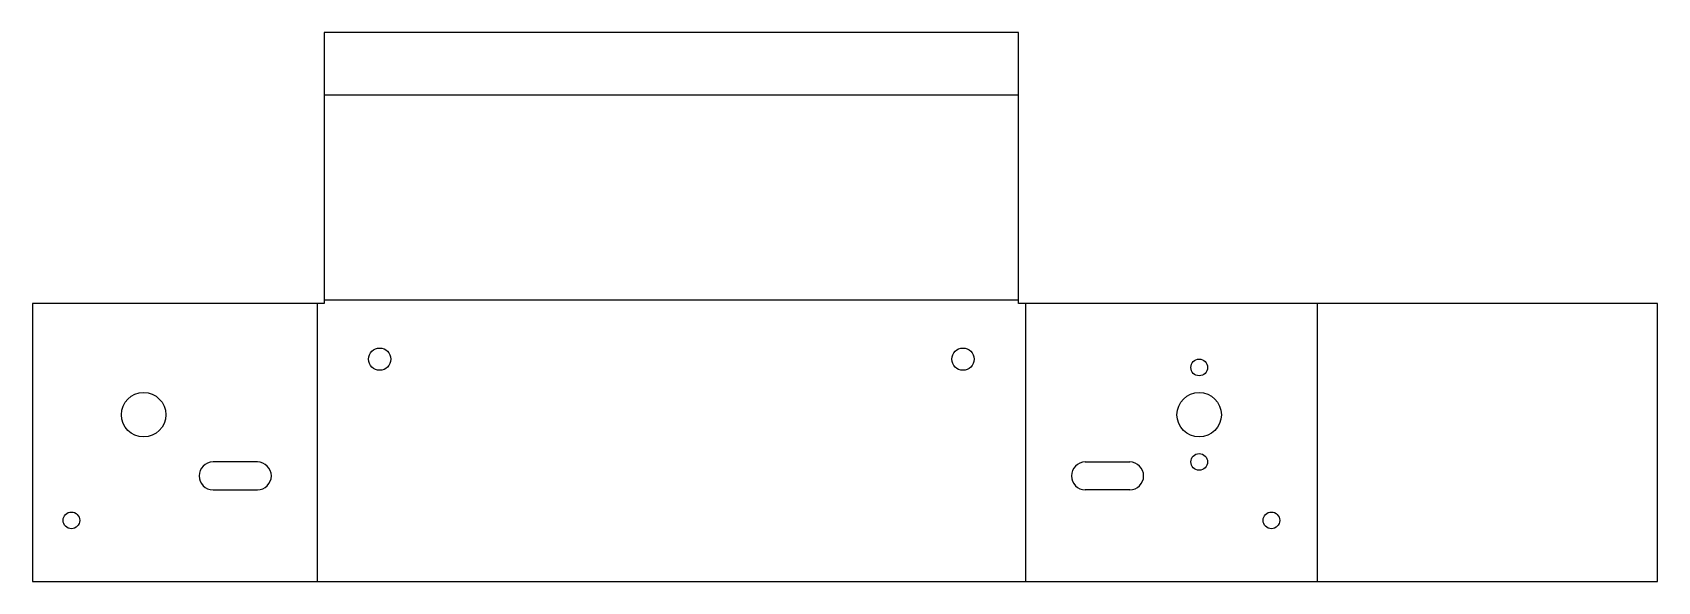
# Model space of a CAD drawing. Header units: millimetres. Extents: x 0 to 293, y 0 to 99.
import ezdxf

# ---------------------------------------------------------------- set-up
doc = ezdxf.new("R2010")
doc.units = ezdxf.units.MM
doc.header["$MEASUREMENT"] = 0
for name, color, linetype in [('Unfold_Sketch010', 7, 'CONTINUOUS'), ('Unfold_Sketch_Bends010', 7, 'CONTINUOUS'), ('Unfold_Sketch_Holes009', 7, 'CONTINUOUS'), ('Unfold_Sketch_Internal003', 7, 'CONTINUOUS')]:
    doc.layers.add(name, color=color, linetype=linetype)

msp = doc.modelspace()

# ---------------------------------------------------------------- linework, layer by layer
at = {"layer": 'Unfold_Sketch010'}
for p, q in [((177.51, 98.77), (52.51, 98.77)), ((52.51, 98.77), (52.51, 88.77)), ((177.51, 88.77), (177.51, 98.77)), ((52.51, 88.77), (52.51, 86.26)), ((177.51, 86.26), (177.51, 88.77)), ((52.51, 86.26), (52.51, 51.26)), ((177.51, 51.26), (177.51, 86.26)), ((50, 50), (0, 50)), ((0, 50), (0, 0)), ((52.51, 50), (50, 50)), ((52.51, 51.26), (52.51, 50)), ((177.51, 50), (177.51, 51.26)), ((180.03, 50), (177.51, 50)), ((230.03, 50), (180.03, 50)), ((232.54, 50), (230.03, 50)), ((292.54, 50), (232.54, 50)), ((292.54, 0), (292.54, 50)), ((0, 0), (50, 0)), ((50, 0), (52.51, 0)), ((52.51, 0), (177.51, 0)), ((177.51, 0), (180.03, 0)), ((180.03, 0), (230.03, 0)), ((230.03, 0), (232.54, 0)), ((232.54, 0), (292.54, 0))]:
    msp.add_line(p, q, dxfattribs=at)
at = {"layer": 'Unfold_Sketch_Bends010'}
for p, q in [((177.51, 87.51), (52.51, 87.51)), ((51.26, 50), (51.26, 0)), ((177.51, 50.63), (52.51, 50.63)), ((178.77, 50), (178.77, 0)), ((231.28, 50), (231.28, 0))]:
    msp.add_line(p, q, dxfattribs=at)
at = {"layer": 'Unfold_Sketch_Holes009'}
for centre, radius in [((62.51, 40), 2), ((167.51, 40), 2), ((210.03, 38.5), 1.5), ((20, 30), 4), ((210.03, 30), 4), ((210.03, 21.5), 1.5), ((7, 11), 1.5), ((223.03, 11), 1.5)]:
    msp.add_circle(centre, radius, dxfattribs=at)
at = {"layer": 'Unfold_Sketch_Internal003'}
for p, q in [((40.5, 21.5), (32.5, 21.5)), ((189.53, 21.5), (197.53, 21.5)), ((32.5, 16.5), (40.5, 16.5)), ((197.53, 16.5), (189.53, 16.5))]:
    msp.add_line(p, q, dxfattribs=at)
for centre, start, end in [((32.5, 19), 90, -90), ((40.5, 19), -90, 90), ((189.53, 19), 90, -90), ((197.53, 19), -90, 90)]:
    msp.add_arc(centre, 2.5, start, end, dxfattribs=at)

doc.saveas('drawing.dxf')
